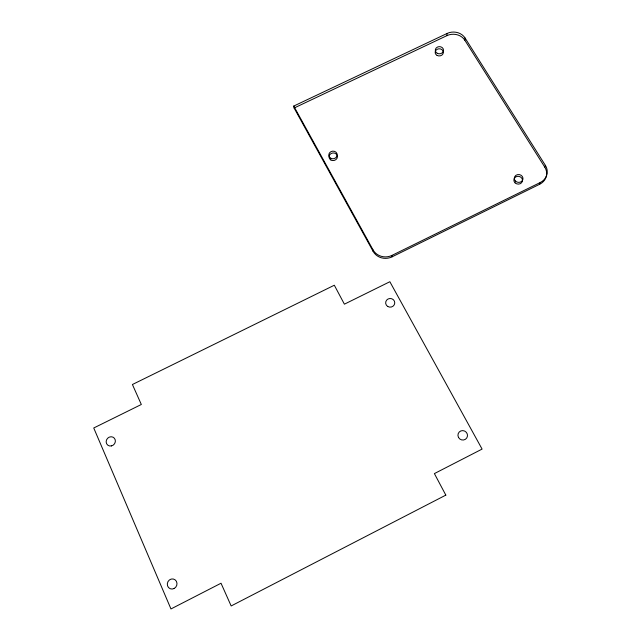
<?xml version="1.0" encoding="UTF-8"?>
<svg xmlns="http://www.w3.org/2000/svg" width="641" height="641" viewBox="0 0 641 641"><rect width="100%" height="100%" fill="white"/><g stroke="black" fill="none" stroke-linecap="round" stroke-linejoin="round"><path stroke-width="0.96" d="M294.115 108.017L446.921 35.64L447.106 33.452A13.285 11.57 -0.3 0 1 465.086 38.035L545.371 165.362A14.03 12.612 8.5 0 1 540.243 182.509L539.682 184.239L392.02 256.857A14.006 13.076 -2.9 0 1 373.11 251.344L294.115 108.017L293.738 106.069L447.106 33.452M539.682 184.239A13.974 12.572 8.6 0 0 544.794 167.149L464.829 40.207L465.086 38.035M544.794 167.149L545.371 165.362M293.738 106.069L373.014 249.854A14.062 13.124 -2.9 0 0 392.004 255.382L540.243 182.509M373.014 249.854L373.11 251.344M392.004 255.382L392.02 256.857M446.921 35.64A13.237 11.53 -0.3 0 1 464.829 40.207M445.824 495.116L231.161 605.961L221.025 583.23L170.963 608.95L93.738 427.988L141.324 404.487L132.415 384.512L334.322 285.229L344.393 304.179L389.856 281.728L482.088 449.085L434.39 473.595L445.824 495.116M174.104 588.518A5.12 4.791 -65.8 0 0 175.009 579.752A5.12 4.791 -65.8 0 0 167.325 583.695A5.12 4.791 -65.8 0 0 174.104 588.518M111.39 445.936A4.808 4.447 -47 0 0 114.419 438.276A4.808 4.447 -47 0 0 106.494 439.974A4.808 4.447 -47 0 0 111.39 445.936M458.515 437.483A4.832 4.687 31 0 0 466.816 437.883A4.832 4.687 31 0 0 462.818 430.608A4.832 4.687 31 0 0 458.515 437.483M387.757 306.486A4.567 4.343 -1 0 0 394.76 303.001A4.567 4.343 -1 0 0 388.093 298.978A4.567 4.343 -1 0 0 387.757 306.486M330.916 160.002A4.199 3.806 -8.5 0 0 337.414 156.877A4.199 3.806 -8.5 0 0 331.357 153.391A4.199 3.806 -8.5 0 0 330.916 160.002M515.108 182.885A4.335 3.91 7.8 0 0 522.351 181.347A4.335 3.91 7.8 0 0 517.087 176.387A4.335 3.91 7.8 0 0 515.108 182.885M437.098 55.43A4.102 3.59 -1 0 0 443.348 52.45A4.102 3.59 -1 0 0 437.298 49.213A4.102 3.59 -1 0 0 437.098 55.43M330.676 158.215A4.215 3.822 -8.5 0 0 337.19 155.082A4.215 3.822 -8.5 0 0 331.109 151.588A4.215 3.822 -8.5 0 0 330.676 158.215M515.564 181.155A4.351 3.926 7.8 0 0 522.84 179.608A4.351 3.926 7.8 0 0 517.551 174.632A4.351 3.926 7.8 0 0 515.564 181.155M437.25 53.299A4.118 3.598 -1.1 0 0 443.524 50.31A4.118 3.598 -1.1 0 0 437.45 47.073A4.118 3.598 -1.1 0 0 437.25 53.299"/></g></svg>
